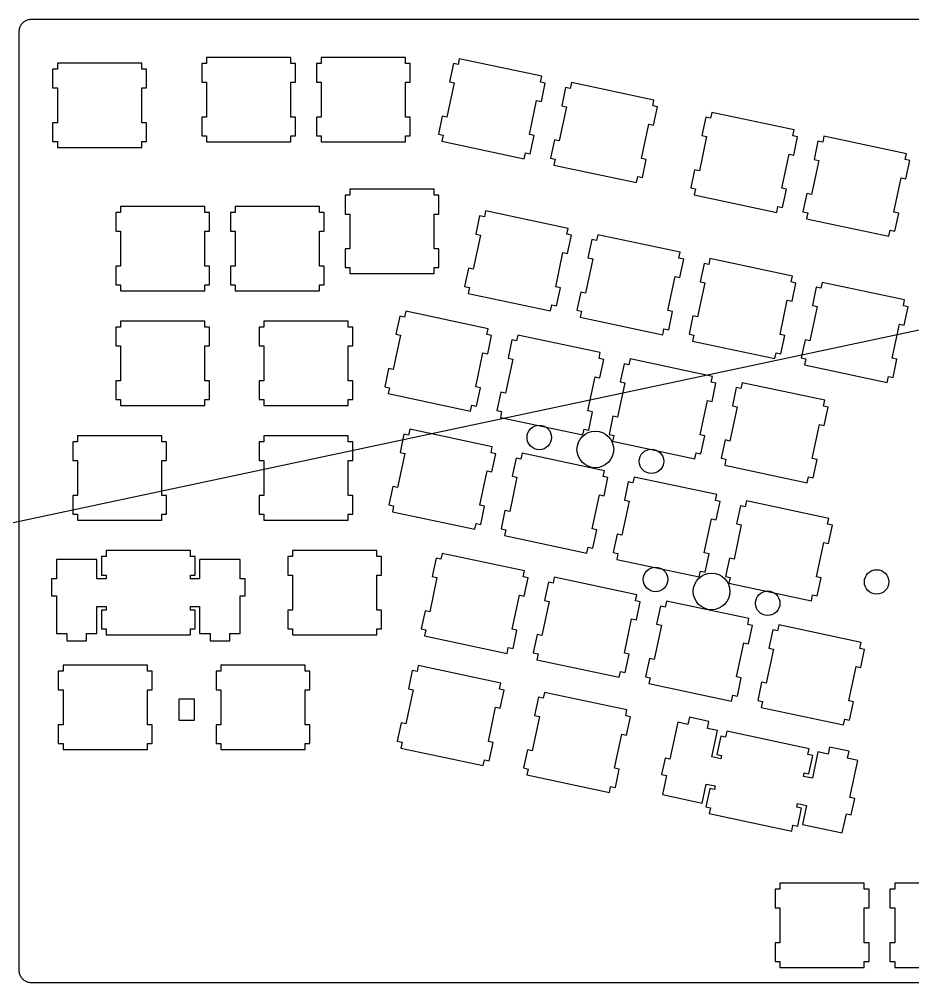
# Model space of a CAD drawing. Extents: x 0 to 352, y 0 to 160.
# Drawn here: x 0.1 to 148.5, y 0.4 to 160.4 of the extents above; entities that cross this region are included whole.
import ezdxf

# ---------------------------------------------------------------- set-up
doc = ezdxf.new("R2010")
doc.units = 0
doc.header["$MEASUREMENT"] = 0

msp = doc.modelspace()

# ---------------------------------------------------------------- linework, layer by layer
at = {"color": 0}
for p, q in [((0.796505, 159.939), (0.919152, 160.037)), ((0.919152, 160.037), (1.05006, 160.124)), ((1.05006, 160.124), (1.18787, 160.201)), ((1.18787, 160.201), (1.32981, 160.266)), ((1.32981, 160.266), (1.47588, 160.321)), ((1.47588, 160.321), (1.62884, 160.364)), ((1.62884, 160.364), (1.7818, 160.394)), ((1.7818, 160.394), (1.9389, 160.412)), ((1.9389, 160.412), (2.096, 160.419)), ((2.096, 160.419), (349.568, 160.419)), ((0.095085, 158.418), (0.101975, 158.575)), ((0.101975, 158.575), (0.119889, 158.732)), ((0.119889, 158.732), (0.150206, 158.885)), ((0.150206, 158.885), (0.192925, 159.038)), ((0.192925, 159.038), (0.248047, 159.184)), ((0.248047, 159.184), (0.312815, 159.326)), ((0.312815, 159.326), (0.389985, 159.464)), ((0.389985, 159.464), (0.4768, 159.595)), ((0.4768, 159.595), (0.574643, 159.717)), ((0.574643, 159.717), (0.680752, 159.833)), ((0.680752, 159.833), (0.796505, 159.939)), ((0.095085, 2.39779), (0.095085, 158.418)), ((31.196, 154.084), (31.196, 153.084)), ((45.1954, 154.084), (31.196, 154.084)), ((45.1954, 153.084), (45.1954, 154.084)), ((50.2461, 154.084), (50.2461, 153.084)), ((64.2454, 154.084), (50.2461, 154.084)), ((64.2454, 153.084), (64.2454, 154.084)), ((73.1862, 153.865), (72.9781, 152.886)), ((86.8811, 150.954), (73.1862, 153.865)), ((6.42994, 152.131), (5.63065, 152.131)), ((5.63065, 152.131), (5.63065, 149.032)), ((6.42994, 153.132), (6.42994, 152.131)), ((20.4308, 153.132), (6.42994, 153.132)), ((20.4308, 152.131), (20.4308, 153.132)), ((21.2301, 152.131), (20.4308, 152.131)), ((21.2301, 149.032), (21.2301, 152.131)), ((31.196, 153.084), (30.3954, 153.084)), ((30.3954, 153.084), (30.3954, 149.983)), ((45.9962, 153.084), (45.1954, 153.084)), ((45.9962, 149.983), (45.9962, 153.084)), ((50.2461, 153.084), (49.4453, 153.084)), ((49.4453, 153.084), (49.4453, 149.983)), ((65.0462, 153.084), (64.2454, 153.084)), ((65.0462, 149.983), (65.0462, 153.084)), ((72.1953, 153.053), (71.5518, 150.02)), ((72.9781, 152.886), (72.1953, 153.053)), ((86.6733, 149.976), (86.8811, 150.954)), ((5.63065, 149.032), (6.42994, 149.032)), ((6.42994, 149.032), (6.42994, 143.232)), ((20.4308, 143.232), (20.4308, 149.032)), ((20.4308, 149.032), (21.2301, 149.032)), ((30.3954, 149.983), (31.196, 149.983)), ((31.196, 149.983), (31.196, 144.183)), ((45.1954, 144.183), (45.1954, 149.983)), ((45.1954, 149.983), (45.9962, 149.983)), ((49.4453, 149.983), (50.2461, 149.983)), ((50.2461, 149.983), (50.2461, 144.183)), ((64.2454, 144.183), (64.2454, 149.983)), ((64.2454, 149.983), (65.0462, 149.983)), ((72.3332, 149.855), (71.1274, 144.181)), ((71.5518, 150.02), (72.3332, 149.855)), ((87.4543, 149.809), (86.6733, 149.976)), ((86.8109, 146.778), (87.4543, 149.809)), ((90.8293, 149.093), (90.1845, 146.061)), ((91.6122, 148.926), (90.8293, 149.093)), ((91.8199, 149.904), (91.6122, 148.926)), ((105.514, 146.994), (91.8199, 149.904)), ((84.8212, 141.271), (86.028, 146.943)), ((86.028, 146.943), (86.8109, 146.778)), ((90.9669, 145.893), (89.7611, 140.221)), ((90.1845, 146.061), (90.9669, 145.893)), ((105.306, 146.015), (105.514, 146.994)), ((106.088, 145.849), (105.306, 146.015)), ((105.444, 142.816), (106.088, 145.849)), ((31.196, 144.183), (30.3954, 144.183)), ((30.3954, 144.183), (30.3954, 141.084)), ((45.9962, 144.183), (45.1954, 144.183)), ((45.9962, 141.084), (45.9962, 144.183)), ((50.2461, 144.183), (49.4453, 144.183)), ((49.4453, 144.183), (49.4453, 141.084)), ((65.0462, 144.183), (64.2454, 144.183)), ((65.0462, 141.084), (65.0462, 144.183)), ((70.346, 144.347), (69.7011, 141.315)), ((71.1274, 144.181), (70.346, 144.347)), ((114.121, 144.141), (113.476, 141.11)), ((114.905, 143.976), (114.121, 144.141)), ((115.112, 144.953), (114.905, 143.976)), ((128.807, 142.043), (115.112, 144.953)), ((6.42994, 143.232), (5.63065, 143.232)), ((5.63065, 143.232), (5.63065, 140.131)), ((21.2301, 143.232), (20.4308, 143.232)), ((21.2301, 140.131), (21.2301, 143.232)), ((103.455, 137.309), (104.662, 142.984)), ((104.662, 142.984), (105.444, 142.816)), ((30.3954, 141.084), (31.196, 141.084)), ((31.196, 141.084), (31.196, 140.083)), ((45.1954, 140.083), (45.1954, 141.084)), ((45.1954, 141.084), (45.9962, 141.084)), ((49.4453, 141.084), (50.2461, 141.084)), ((50.2461, 141.084), (50.2461, 140.083)), ((64.2454, 140.083), (64.2454, 141.084)), ((64.2454, 141.084), (65.0462, 141.084)), ((69.7011, 141.315), (70.4839, 141.148)), ((70.4839, 141.148), (70.2758, 140.17)), ((85.6051, 141.104), (84.8212, 141.271)), ((84.9588, 138.071), (85.6051, 141.104)), ((114.26, 140.943), (113.053, 135.269)), ((113.476, 141.11), (114.26, 140.943)), ((128.598, 141.064), (128.807, 142.043)), ((129.38, 140.899), (128.598, 141.064)), ((128.736, 137.866), (129.38, 140.899)), ((133.745, 140.993), (133.537, 140.014)), ((147.439, 138.081), (133.745, 140.993)), ((5.63065, 140.131), (6.42994, 140.131)), ((6.42994, 140.131), (6.42994, 139.131)), ((20.4308, 139.131), (20.4308, 140.131)), ((20.4308, 140.131), (21.2301, 140.131)), ((31.196, 140.083), (45.1954, 140.083)), ((50.2461, 140.083), (64.2454, 140.083)), ((70.2758, 140.17), (83.9692, 137.261)), ((88.9787, 140.386), (88.3348, 137.355)), ((89.7611, 140.221), (88.9787, 140.386)), ((132.756, 140.181), (132.111, 137.148)), ((133.537, 140.014), (132.756, 140.181)), ((6.42994, 139.131), (20.4308, 139.131)), ((83.9692, 137.261), (84.1774, 138.238)), ((84.1774, 138.238), (84.9588, 138.071)), ((126.748, 132.358), (127.954, 138.032)), ((127.954, 138.032), (128.736, 137.866)), ((147.231, 137.104), (147.439, 138.081)), ((88.3348, 137.355), (89.1163, 137.188)), ((89.1163, 137.188), (88.9095, 136.211)), ((88.9095, 136.211), (102.603, 133.299)), ((104.239, 137.144), (103.455, 137.309)), ((103.594, 134.112), (104.239, 137.144)), ((132.894, 136.983), (131.688, 131.308)), ((132.111, 137.148), (132.894, 136.983)), ((148.015, 136.937), (147.231, 137.104)), ((147.37, 133.905), (148.015, 136.937)), ((112.272, 135.435), (111.627, 132.403)), ((113.053, 135.269), (112.272, 135.435)), ((102.603, 133.299), (102.811, 134.277)), ((102.811, 134.277), (103.594, 134.112)), ((145.381, 128.399), (146.587, 134.071)), ((146.587, 134.071), (147.37, 133.905)), ((55.0072, 132.176), (55.0072, 131.177)), ((69.0079, 132.176), (55.0072, 132.176)), ((69.0079, 131.177), (69.0079, 132.176)), ((111.627, 132.403), (112.409, 132.238)), ((112.409, 132.238), (112.201, 131.259)), ((112.201, 131.259), (125.895, 128.348)), ((127.531, 132.193), (126.748, 132.358)), ((126.886, 129.161), (127.531, 132.193)), ((130.904, 131.476), (130.26, 128.443)), ((131.688, 131.308), (130.904, 131.476)), ((55.0072, 131.177), (54.2078, 131.177)), ((54.2078, 131.177), (54.2078, 128.076)), ((69.8073, 131.177), (69.0079, 131.177)), ((69.8073, 128.076), (69.8073, 131.177)), ((16.9072, 128.319), (16.1079, 128.319)), ((16.1079, 128.319), (16.1079, 125.218)), ((16.9072, 129.318), (16.9072, 128.319)), ((30.908, 129.318), (16.9072, 129.318)), ((30.908, 128.319), (30.908, 129.318)), ((31.7073, 128.319), (30.908, 128.319)), ((31.7073, 125.218), (31.7073, 128.319)), ((35.9572, 128.319), (35.1579, 128.319)), ((35.1579, 128.319), (35.1579, 125.218)), ((35.9572, 129.318), (35.9572, 128.319)), ((49.9579, 129.318), (35.9572, 129.318)), ((49.9579, 128.319), (49.9579, 129.318)), ((50.7573, 128.319), (49.9579, 128.319)), ((50.7573, 125.218), (50.7573, 128.319)), ((54.2078, 128.076), (55.0072, 128.076)), ((55.0072, 128.076), (55.0072, 122.276)), ((69.0079, 122.276), (69.0079, 128.076)), ((69.0079, 128.076), (69.8073, 128.076)), ((77.5518, 128.593), (77.3451, 127.615)), ((91.2467, 125.681), (77.5518, 128.593)), ((125.895, 128.348), (126.103, 129.326)), ((126.103, 129.326), (126.886, 129.161)), ((130.26, 128.443), (131.043, 128.276)), ((131.043, 128.276), (130.835, 127.299)), ((146.163, 128.232), (145.381, 128.399)), ((145.519, 125.199), (146.163, 128.232)), ((76.5609, 127.78), (75.9174, 124.748)), ((77.3451, 127.615), (76.5609, 127.78)), ((130.835, 127.299), (144.529, 124.387)), ((16.1079, 125.218), (16.9072, 125.218)), ((16.9072, 125.218), (16.9072, 119.418)), ((30.908, 119.418), (30.908, 125.218)), ((30.908, 125.218), (31.7073, 125.218)), ((35.1579, 125.218), (35.9572, 125.218)), ((35.9572, 125.218), (35.9572, 119.418)), ((49.9579, 119.418), (49.9579, 125.218)), ((49.9579, 125.218), (50.7573, 125.218)), ((91.0389, 124.703), (91.2467, 125.681)), ((144.529, 124.387), (144.737, 125.366)), ((144.737, 125.366), (145.519, 125.199)), ((76.6988, 124.582), (75.493, 118.908)), ((75.9174, 124.748), (76.6988, 124.582)), ((91.8199, 124.538), (91.0389, 124.703)), ((91.1765, 121.504), (91.8199, 124.538)), ((95.195, 123.819), (94.5501, 120.788)), ((95.9778, 123.653), (95.195, 123.819)), ((96.1856, 124.631), (95.9778, 123.653)), ((109.879, 121.721), (96.1856, 124.631)), ((55.0072, 122.276), (54.2078, 122.276)), ((54.2078, 122.276), (54.2078, 119.177)), ((69.8073, 122.276), (69.0079, 122.276)), ((69.8073, 119.177), (69.8073, 122.276)), ((89.1879, 115.998), (90.3937, 121.671)), ((90.3937, 121.671), (91.1765, 121.504)), ((109.671, 120.742), (109.879, 121.721)), ((95.334, 120.621), (94.1268, 114.949)), ((94.5501, 120.788), (95.334, 120.621)), ((110.454, 120.577), (109.671, 120.742)), ((109.809, 117.544), (110.454, 120.577)), ((114.82, 120.671), (114.612, 119.692)), ((128.513, 117.76), (114.82, 120.671)), ((16.9072, 119.418), (16.1079, 119.418)), ((16.1079, 119.418), (16.1079, 116.319)), ((31.7073, 119.418), (30.908, 119.418)), ((31.7073, 116.319), (31.7073, 119.418)), ((35.9572, 119.418), (35.1579, 119.418)), ((35.1579, 119.418), (35.1579, 116.319)), ((50.7573, 119.418), (49.9579, 119.418)), ((50.7573, 116.319), (50.7573, 119.418)), ((54.2078, 119.177), (55.0072, 119.177)), ((55.0072, 119.177), (55.0072, 118.176)), ((69.0079, 118.176), (69.0079, 119.177)), ((69.0079, 119.177), (69.8073, 119.177)), ((74.7116, 119.075), (74.0668, 116.042)), ((75.493, 118.908), (74.7116, 119.075)), ((113.83, 119.859), (113.185, 116.826)), ((114.612, 119.692), (113.83, 119.859)), ((55.0072, 118.176), (69.0079, 118.176)), ((107.822, 112.037), (109.028, 117.711)), ((109.028, 117.711), (109.809, 117.544)), ((113.185, 116.826), (113.968, 116.66)), ((128.305, 116.782), (128.513, 117.76)), ((16.1079, 116.319), (16.9072, 116.319)), ((16.9072, 116.319), (16.9072, 115.318)), ((16.9072, 115.318), (30.908, 115.318)), ((30.908, 115.318), (30.908, 116.319)), ((30.908, 116.319), (31.7073, 116.319)), ((35.1579, 116.319), (35.9572, 116.319)), ((35.9572, 116.319), (35.9572, 115.318)), ((35.9572, 115.318), (49.9579, 115.318)), ((49.9579, 115.318), (49.9579, 116.319)), ((49.9579, 116.319), (50.7573, 116.319)), ((74.0668, 116.042), (74.8496, 115.877)), ((74.8496, 115.877), (74.6414, 114.898)), ((89.9707, 115.831), (89.1879, 115.998)), ((89.3258, 112.799), (89.9707, 115.831)), ((113.968, 116.66), (112.762, 110.987)), ((129.089, 116.615), (128.305, 116.782)), ((128.443, 113.584), (129.089, 116.615)), ((132.462, 115.898), (131.819, 112.867)), ((133.245, 115.732), (132.462, 115.898)), ((133.453, 116.71), (133.245, 115.732)), ((147.147, 113.8), (133.453, 116.71)), ((74.6414, 114.898), (88.3348, 111.988)), ((93.3443, 115.115), (92.7005, 112.083)), ((94.1268, 114.949), (93.3443, 115.115)), ((126.456, 108.077), (127.661, 113.749)), ((127.661, 113.749), (128.443, 113.584)), ((146.939, 112.822), (147.147, 113.8)), ((88.3348, 111.988), (88.543, 112.966)), ((88.543, 112.966), (89.3258, 112.799)), ((92.7005, 112.083), (93.4819, 111.916)), ((108.604, 111.87), (107.822, 112.037)), ((132.6, 112.699), (131.395, 107.027)), ((131.819, 112.867), (132.6, 112.699)), ((147.721, 112.655), (146.939, 112.822)), ((147.078, 109.623), (147.721, 112.655)), ((63.2852, 111.128), (62.6403, 108.095)), ((64.0662, 110.961), (63.2852, 111.128)), ((64.2744, 111.94), (64.0662, 110.961)), ((77.9681, 109.029), (64.2744, 111.94)), ((93.4819, 111.916), (93.2752, 110.938)), ((93.2752, 110.938), (106.969, 108.026)), ((107.96, 108.839), (108.604, 111.87)), ((111.978, 111.154), (111.335, 108.121)), ((112.762, 110.987), (111.978, 111.154)), ((16.9072, 109.269), (16.1079, 109.269)), ((16.1079, 109.269), (16.1079, 106.168)), ((16.9072, 110.268), (16.9072, 109.269)), ((30.908, 110.268), (16.9072, 110.268)), ((30.908, 109.269), (30.908, 110.268)), ((31.7073, 109.269), (30.908, 109.269)), ((31.7073, 106.168), (31.7073, 109.269)), ((40.7211, 109.269), (39.9203, 109.269)), ((39.9203, 109.269), (39.9203, 106.168)), ((40.7211, 110.268), (40.7211, 109.269)), ((54.7204, 110.268), (40.7211, 110.268)), ((54.7204, 109.269), (54.7204, 110.268)), ((55.5212, 109.269), (54.7204, 109.269)), ((55.5212, 106.168), (55.5212, 109.269)), ((77.76, 108.051), (77.9681, 109.029)), ((106.969, 108.026), (107.177, 109.004)), ((107.177, 109.004), (107.96, 108.839)), ((145.088, 104.115), (146.294, 109.79)), ((146.294, 109.79), (147.078, 109.623)), ((63.4227, 107.928), (62.2169, 102.256)), ((62.6403, 108.095), (63.4227, 107.928)), ((78.5442, 107.884), (77.76, 108.051)), ((77.899, 104.851), (78.5442, 107.884)), ((82.9084, 107.979), (82.7003, 107.001)), ((96.6018, 105.067), (82.9084, 107.979)), ((111.335, 108.121), (112.116, 107.956)), ((112.116, 107.956), (111.909, 106.976)), ((127.237, 107.91), (126.456, 108.077)), ((126.594, 104.877), (127.237, 107.91)), ((16.1079, 106.168), (16.9072, 106.168)), ((16.9072, 106.168), (16.9072, 100.368)), ((30.908, 100.368), (30.908, 106.168)), ((30.908, 106.168), (31.7073, 106.168)), ((39.9203, 106.168), (40.7211, 106.168)), ((40.7211, 106.168), (40.7211, 100.368)), ((54.7204, 100.368), (54.7204, 106.168)), ((54.7204, 106.168), (55.5212, 106.168)), ((81.9175, 107.166), (81.274, 104.134)), ((82.7003, 107.001), (81.9175, 107.166)), ((111.909, 106.976), (125.603, 104.067)), ((130.612, 107.192), (129.967, 104.16)), ((131.395, 107.027), (130.612, 107.192)), ((75.9107, 99.344), (77.1165, 105.018)), ((77.1165, 105.018), (77.899, 104.851)), ((81.274, 104.134), (82.0554, 103.967)), ((96.3951, 104.089), (96.6018, 105.067)), ((97.1765, 103.923), (96.3951, 104.089)), ((101.542, 104.017), (101.334, 103.04)), ((115.236, 101.107), (101.542, 104.017)), ((125.603, 104.067), (125.811, 105.044)), ((125.811, 105.044), (126.594, 104.877)), ((129.967, 104.16), (130.751, 103.995)), ((145.871, 103.95), (145.088, 104.115)), ((61.4331, 102.421), (60.7893, 99.3895)), ((62.2169, 102.256), (61.4331, 102.421)), ((82.0554, 103.967), (80.8496, 98.2941)), ((96.5331, 100.89), (97.1765, 103.923)), ((100.551, 103.205), (99.9063, 100.174)), ((101.334, 103.04), (100.551, 103.205)), ((130.751, 103.995), (130.543, 103.017)), ((130.543, 103.017), (144.236, 100.105)), ((145.226, 100.918), (145.871, 103.95)), ((94.543, 95.3837), (95.7488, 101.057)), ((95.7488, 101.057), (96.5331, 100.89)), ((115.029, 100.128), (115.236, 101.107)), ((144.236, 100.105), (144.445, 101.085)), ((144.445, 101.085), (145.226, 100.918)), ((16.9072, 100.368), (16.1079, 100.368)), ((16.1079, 100.368), (16.1079, 97.2689)), ((31.7073, 100.368), (30.908, 100.368)), ((31.7073, 97.2689), (31.7073, 100.368)), ((40.7211, 100.368), (39.9203, 100.368)), ((39.9203, 100.368), (39.9203, 97.2689)), ((55.5212, 100.368), (54.7204, 100.368)), ((55.5212, 97.2689), (55.5212, 100.368)), ((60.7893, 99.3895), (61.5721, 99.223)), ((61.5721, 99.223), (61.3639, 98.2444)), ((76.6921, 99.1789), (75.9107, 99.344)), ((100.689, 100.007), (99.4833, 94.3335)), ((99.9063, 100.174), (100.689, 100.007)), ((115.81, 99.9628), (115.029, 100.128)), ((115.167, 96.9299), (115.81, 99.9628)), ((119.185, 99.2449), (118.54, 96.212)), ((119.968, 99.0783), (119.185, 99.2449)), ((120.176, 100.058), (119.968, 99.0783)), ((133.87, 97.1462), (120.176, 100.058)), ((61.3639, 98.2444), (75.0577, 95.334)), ((76.0483, 96.1457), (76.6921, 99.1789)), ((80.0682, 98.461), (79.4219, 95.4278)), ((80.8496, 98.2941), (80.0682, 98.461)), ((16.1079, 97.2689), (16.9072, 97.2689)), ((16.9072, 97.2689), (16.9072, 96.2685)), ((16.9072, 96.2685), (30.908, 96.2685)), ((30.908, 96.2685), (30.908, 97.2689)), ((30.908, 97.2689), (31.7073, 97.2689)), ((39.9203, 97.2689), (40.7211, 97.2689)), ((40.7211, 97.2689), (40.7211, 96.2685)), ((40.7211, 96.2685), (54.7204, 96.2685)), ((54.7204, 96.2685), (54.7204, 97.2689)), ((54.7204, 97.2689), (55.5212, 97.2689)), ((75.0577, 95.334), (75.2658, 96.3126)), ((75.2658, 96.3126), (76.0483, 96.1457)), ((113.177, 91.4231), (114.384, 97.0964)), ((114.384, 97.0964), (115.167, 96.9299)), ((119.323, 96.0466), (118.117, 90.3732)), ((118.54, 96.212), (119.323, 96.0466)), ((133.662, 96.1679), (133.87, 97.1462)), ((134.444, 96.0011), (133.662, 96.1679)), ((79.4219, 95.4278), (80.2058, 95.2623)), ((80.2058, 95.2623), (79.998, 94.2841)), ((95.3273, 95.2168), (94.543, 95.3837)), ((94.681, 92.1854), (95.3273, 95.2168)), ((98.7019, 94.5003), (98.0571, 91.4686)), ((99.4833, 94.3335), (98.7019, 94.5003)), ((133.799, 92.9693), (134.444, 96.0011)), ((79.998, 94.2841), (93.6914, 91.3737)), ((131.812, 87.4628), (133.018, 93.1362)), ((133.018, 93.1362), (133.799, 92.9693)), ((9.76341, 91.2178), (9.76341, 90.2187)), ((23.7629, 91.2178), (9.76341, 91.2178)), ((23.7629, 90.2187), (23.7629, 91.2178)), ((40.7211, 91.2178), (40.7211, 90.2187)), ((54.7204, 91.2178), (40.7211, 91.2178)), ((54.7204, 90.2187), (54.7204, 91.2178)), ((63.9808, 91.5031), (63.3374, 88.4714)), ((64.7651, 91.3377), (63.9808, 91.5031)), ((64.9732, 92.3149), (64.7651, 91.3377)), ((78.6666, 89.4045), (64.9732, 92.3149)), ((93.6914, 91.3737), (93.8996, 92.3519)), ((93.8996, 92.3519), (94.681, 92.1854)), ((98.0571, 91.4686), (98.8399, 91.3021)), ((98.8399, 91.3021), (98.6317, 90.3235)), ((113.961, 91.2566), (113.177, 91.4231)), ((113.316, 88.2248), (113.961, 91.2566)), ((9.76341, 90.2187), (8.96415, 90.2187)), ((8.96415, 90.2187), (8.96415, 87.1181)), ((24.5635, 90.2187), (23.7629, 90.2187)), ((24.5635, 87.1181), (24.5635, 90.2187)), ((40.7211, 90.2187), (39.9203, 90.2187)), ((39.9203, 90.2187), (39.9203, 87.1181)), ((55.5212, 90.2187), (54.7204, 90.2187)), ((55.5212, 87.1181), (55.5212, 90.2187)), ((98.6317, 90.3235), (112.325, 87.4116)), ((117.335, 90.5397), (116.691, 87.5069)), ((118.117, 90.3732), (117.335, 90.5397)), ((64.1202, 88.3049), (62.913, 82.6311)), ((63.3374, 88.4714), (64.1202, 88.3049)), ((78.4585, 88.4259), (78.6666, 89.4045)), ((79.2399, 88.2594), (78.4585, 88.4259)), ((78.5964, 85.2276), (79.2399, 88.2594)), ((83.6055, 88.3543), (83.3974, 87.376)), ((97.2993, 85.4438), (83.6055, 88.3543)), ((112.325, 87.4116), (112.533, 88.3902)), ((112.533, 88.3902), (113.316, 88.2248)), ((8.96415, 87.1181), (9.76341, 87.1181)), ((9.76341, 87.1181), (9.76341, 81.3181)), ((23.7629, 81.3181), (23.7629, 87.1181)), ((23.7629, 87.1181), (24.5635, 87.1181)), ((39.9203, 87.1181), (40.7211, 87.1181)), ((40.7211, 87.1181), (40.7211, 81.3181)), ((54.7204, 81.3181), (54.7204, 87.1181)), ((54.7204, 87.1181), (55.5212, 87.1181)), ((82.6163, 87.5425), (81.9697, 84.5111)), ((83.3974, 87.376), (82.6163, 87.5425)), ((116.691, 87.5069), (117.472, 87.34)), ((117.472, 87.34), (117.264, 86.3632)), ((132.593, 87.2959), (131.812, 87.4628)), ((131.95, 84.2627), (132.593, 87.2959)), ((76.6078, 79.7207), (77.8136, 85.393)), ((77.8136, 85.393), (78.5964, 85.2276)), ((97.0926, 84.4656), (97.2993, 85.4438)), ((117.264, 86.3632), (130.959, 83.4528)), ((82.7539, 84.3442), (81.5481, 78.6709)), ((81.9697, 84.5111), (82.7539, 84.3442)), ((97.875, 84.2987), (97.0926, 84.4656)), ((97.2301, 81.2669), (97.875, 84.2987)), ((101.25, 83.5808), (100.605, 80.549)), ((102.031, 83.4154), (101.25, 83.5808)), ((102.24, 84.394), (102.031, 83.4154)), ((115.933, 81.4821), (102.24, 84.394)), ((130.959, 83.4528), (131.166, 84.431)), ((131.166, 84.431), (131.95, 84.2627)), ((62.1316, 82.798), (61.4867, 79.7648)), ((62.913, 82.6311), (62.1316, 82.798)), ((9.76341, 81.3181), (8.96415, 81.3181)), ((8.96415, 81.3181), (8.96415, 78.219)), ((24.5635, 81.3181), (23.7629, 81.3181)), ((24.5635, 78.219), (24.5635, 81.3181)), ((40.7211, 81.3181), (39.9203, 81.3181)), ((39.9203, 81.3181), (39.9203, 78.219)), ((55.5212, 81.3181), (54.7204, 81.3181)), ((55.5212, 78.219), (55.5212, 81.3181)), ((95.2419, 75.7604), (96.4477, 81.4338)), ((96.4477, 81.4338), (97.2301, 81.2669)), ((101.388, 80.3836), (100.182, 74.7102)), ((100.605, 80.549), (101.388, 80.3836)), ((115.725, 80.5049), (115.933, 81.4821)), ((116.509, 80.3381), (115.725, 80.5049)), ((115.864, 77.3067), (116.509, 80.3381)), ((120.873, 80.4319), (120.665, 79.4551)), ((134.567, 77.5229), (120.873, 80.4319)), ((61.4867, 79.7648), (62.2695, 79.5997)), ((62.2695, 79.5997), (62.0614, 78.6211)), ((62.0614, 78.6211), (75.7548, 75.7107)), ((77.3906, 79.5542), (76.6078, 79.7207)), ((76.7457, 76.5224), (77.3906, 79.5542)), ((80.7653, 78.8377), (80.1204, 75.8045)), ((81.5481, 78.6709), (80.7653, 78.8377)), ((119.882, 79.6216), (119.239, 76.5888)), ((120.665, 79.4551), (119.882, 79.6216)), ((8.96415, 78.219), (9.76341, 78.219)), ((9.76341, 78.219), (9.76341, 77.2185)), ((9.76341, 77.2185), (23.7629, 77.2185)), ((23.7629, 77.2185), (23.7629, 78.219)), ((23.7629, 78.219), (24.5635, 78.219)), ((39.9203, 78.219), (40.7211, 78.219)), ((40.7211, 78.219), (40.7211, 77.2185)), ((40.7211, 77.2185), (54.7204, 77.2185)), ((54.7204, 77.2185), (54.7204, 78.219)), ((54.7204, 78.219), (55.5212, 78.219)), ((113.876, 71.7998), (115.081, 77.4718)), ((115.081, 77.4718), (115.864, 77.3067)), ((134.36, 76.5447), (134.567, 77.5229)), ((75.7548, 75.7107), (75.9629, 76.6879)), ((75.9629, 76.6879), (76.7457, 76.5224)), ((80.1204, 75.8045), (80.9032, 75.6377)), ((80.9032, 75.6377), (80.6951, 74.6608)), ((96.0244, 75.5936), (95.2419, 75.7604)), ((95.3795, 72.5622), (96.0244, 75.5936)), ((120.02, 76.4219), (118.816, 70.7499)), ((119.239, 76.5888), (120.02, 76.4219)), ((135.143, 76.3778), (134.36, 76.5447)), ((134.498, 73.346), (135.143, 76.3778)), ((80.6951, 74.6608), (94.3903, 71.749)), ((99.398, 74.8771), (98.7545, 71.8439)), ((100.182, 74.7102), (99.398, 74.8771)), ((14.5259, 72.1678), (14.5259, 71.1687)), ((28.5268, 72.1678), (14.5259, 72.1678)), ((28.5268, 71.1687), (28.5268, 72.1678)), ((45.4822, 72.1678), (45.4822, 71.1687)), ((59.4829, 72.1678), (45.4822, 72.1678)), ((59.4829, 71.1687), (59.4829, 72.1678)), ((94.3903, 71.749), (94.5967, 72.7273)), ((94.5967, 72.7273), (95.3795, 72.5622)), ((132.509, 67.8381), (133.714, 73.5115)), ((133.714, 73.5115), (134.498, 73.346)), ((13.0018, 70.6988), (6.25217, 70.6988)), ((6.25217, 70.6988), (6.25217, 67.4688)), ((13.0018, 67.4688), (13.0018, 70.6988)), ((14.5259, 71.1687), (13.7267, 71.1687)), ((13.7267, 71.1687), (13.7267, 68.0681)), ((29.326, 71.1687), (28.5268, 71.1687)), ((29.326, 68.0681), (29.326, 71.1687)), ((36.8018, 70.6988), (30.0509, 70.6988)), ((30.0509, 70.6988), (30.0509, 67.4688)), ((36.8018, 67.4688), (36.8018, 70.6988)), ((45.4822, 71.1687), (44.6828, 71.1687)), ((44.6828, 71.1687), (44.6828, 68.0681)), ((60.2823, 71.1687), (59.4829, 71.1687)), ((60.2823, 68.0681), (60.2823, 71.1687)), ((69.3374, 70.8889), (68.694, 67.8575)), ((70.1202, 70.7224), (69.3374, 70.8889)), ((70.328, 71.7021), (70.1202, 70.7224)), ((84.0232, 68.7903), (70.328, 71.7021)), ((98.7545, 71.8439), (99.537, 71.6774)), ((99.537, 71.6774), (99.3292, 70.6988)), ((99.3292, 70.6988), (113.023, 67.7884)), ((114.657, 71.6319), (113.876, 71.7998)), ((114.014, 68.6001), (114.657, 71.6319)), ((118.033, 70.9154), (117.387, 67.8836)), ((118.816, 70.7499), (118.033, 70.9154)), ((6.25217, 67.4688), (5.42671, 67.4688)), ((5.42671, 67.4688), (5.42671, 64.6688)), ((14.5259, 67.4688), (13.0018, 67.4688)), ((13.7267, 68.0681), (14.5259, 68.0681)), ((14.5259, 68.0681), (14.5259, 67.4688)), ((28.5268, 67.4688), (28.5268, 68.0681)), ((28.5268, 68.0681), (29.326, 68.0681)), ((30.0509, 67.4688), (28.5268, 67.4688)), ((37.6259, 67.4688), (36.8018, 67.4688)), ((37.6259, 64.6688), (37.6259, 67.4688)), ((44.6828, 68.0681), (45.4822, 68.0681)), ((45.4822, 68.0681), (45.4822, 62.2681)), ((59.4829, 62.2681), (59.4829, 68.0681)), ((59.4829, 68.0681), (60.2823, 68.0681)), ((69.4754, 67.6906), (68.2706, 62.0173)), ((68.694, 67.8575), (69.4754, 67.6906)), ((83.8151, 67.812), (84.0232, 68.7903)), ((84.5979, 67.6451), (83.8151, 67.812)), ((83.953, 64.6134), (84.5979, 67.6451)), ((88.9621, 67.7404), (88.7539, 66.7618)), ((102.657, 64.83), (88.9621, 67.7404)), ((113.023, 67.7884), (113.231, 68.767)), ((113.231, 68.767), (114.014, 68.6001)), ((117.387, 67.8836), (118.171, 67.7168)), ((118.171, 67.7168), (117.963, 66.7385)), ((133.292, 67.6727), (132.509, 67.8381)), ((132.647, 64.6395), (133.292, 67.6727)), ((87.9711, 66.9286), (87.3277, 63.8969)), ((88.7539, 66.7618), (87.9711, 66.9286)), ((117.963, 66.7385), (131.656, 63.8281)), ((5.42671, 64.6688), (6.25217, 64.6688)), ((6.25217, 64.6688), (6.25217, 58.3985)), ((36.8018, 58.3985), (36.8018, 64.6688)), ((36.8018, 64.6688), (37.6259, 64.6688)), ((81.9644, 59.1069), (83.1702, 64.7788)), ((83.1702, 64.7788), (83.953, 64.6134)), ((102.449, 63.8514), (102.657, 64.83)), ((131.656, 63.8281), (131.864, 64.8063)), ((131.864, 64.8063), (132.647, 64.6395)), ((13.0018, 58.3985), (13.0018, 62.8689)), ((13.0018, 62.8689), (14.5259, 62.8689)), ((14.5259, 62.8689), (14.5259, 62.2681)), ((28.5268, 62.2681), (28.5268, 62.8689)), ((28.5268, 62.8689), (30.0509, 62.8689)), ((30.0509, 62.8689), (30.0509, 58.3985)), ((88.1091, 63.7286), (86.9033, 58.0566)), ((87.3277, 63.8969), (88.1091, 63.7286)), ((103.23, 63.6859), (102.449, 63.8514)), ((102.587, 60.6531), (103.23, 63.6859)), ((106.605, 62.968), (105.96, 59.9352)), ((107.388, 62.8015), (106.605, 62.968)), ((107.596, 63.7798), (107.388, 62.8015)), ((121.29, 60.8679), (107.596, 63.7798)), ((14.5259, 62.2681), (13.7267, 62.2681)), ((13.7267, 62.2681), (13.7267, 59.1689)), ((29.326, 62.2681), (28.5268, 62.2681)), ((29.326, 59.1689), (29.326, 62.2681)), ((45.4822, 62.2681), (44.6828, 62.2681)), ((44.6828, 62.2681), (44.6828, 59.1689)), ((60.2823, 62.2681), (59.4829, 62.2681)), ((60.2823, 59.1689), (60.2823, 62.2681)), ((67.4882, 62.1841), (66.8433, 59.151)), ((68.2706, 62.0173), (67.4882, 62.1841)), ((100.598, 55.1448), (101.804, 60.8196)), ((101.804, 60.8196), (102.587, 60.6531)), ((121.081, 59.8911), (121.29, 60.8679)), ((106.743, 59.7697), (105.537, 54.0949)), ((105.96, 59.9352), (106.743, 59.7697)), ((121.864, 59.7242), (121.081, 59.8911)), ((121.219, 56.6924), (121.864, 59.7242)), ((126.23, 59.8181), (126.02, 58.8409)), ((139.923, 56.9087), (126.23, 59.8181)), ((6.25217, 58.3985), (7.97609, 58.3985)), ((7.97609, 58.3985), (7.97609, 57.1983)), ((11.2765, 57.1983), (11.2765, 58.3985)), ((11.2765, 58.3985), (13.0018, 58.3985)), ((13.7267, 59.1689), (14.5259, 59.1689)), ((14.5259, 59.1689), (14.5259, 58.1685)), ((14.5259, 58.1685), (28.5268, 58.1685)), ((28.5268, 58.1685), (28.5268, 59.1689)), ((28.5268, 59.1689), (29.326, 59.1689)), ((30.0509, 58.3985), (31.7762, 58.3985)), ((31.7762, 58.3985), (31.7762, 57.1983)), ((35.0766, 57.1983), (35.0766, 58.3985)), ((35.0766, 58.3985), (36.8018, 58.3985)), ((44.6828, 59.1689), (45.4822, 59.1689)), ((45.4822, 59.1689), (45.4822, 58.1685)), ((45.4822, 58.1685), (59.4829, 58.1685)), ((59.4829, 58.1685), (59.4829, 59.1689)), ((59.4829, 59.1689), (60.2823, 59.1689)), ((66.8433, 59.151), (67.6257, 58.9855)), ((67.6257, 58.9855), (67.4176, 58.0072)), ((67.4176, 58.0072), (81.1114, 55.0968)), ((82.7472, 58.94), (81.9644, 59.1069)), ((82.102, 55.9082), (82.7472, 58.94)), ((86.1219, 58.2235), (85.477, 55.1903)), ((86.9033, 58.0566), (86.1219, 58.2235)), ((125.239, 59.0077), (124.594, 55.9745)), ((126.02, 58.8409), (125.239, 59.0077)), ((7.97609, 57.1983), (11.2765, 57.1983)), ((31.7762, 57.1983), (35.0766, 57.1983)), ((81.1114, 55.0968), (81.3195, 56.0737)), ((81.3195, 56.0737), (82.102, 55.9082)), ((119.232, 51.1859), (120.438, 56.8579)), ((120.438, 56.8579), (121.219, 56.6924)), ((139.715, 55.9304), (139.923, 56.9087)), ((85.477, 55.1903), (86.2598, 55.0252)), ((86.2598, 55.0252), (86.0517, 54.0466)), ((101.381, 54.9797), (100.598, 55.1448)), ((100.736, 51.9479), (101.381, 54.9797)), ((125.378, 55.8077), (124.171, 50.1357)), ((124.594, 55.9745), (125.378, 55.8077)), ((140.498, 55.7636), (139.715, 55.9304)), ((139.853, 52.7322), (140.498, 55.7636)), ((7.38216, 53.1178), (7.38216, 52.1187)), ((21.383, 53.1178), (7.38216, 53.1178)), ((21.383, 52.1187), (21.383, 53.1178)), ((33.5759, 53.1178), (33.5759, 52.1187)), ((47.5767, 53.1178), (33.5759, 53.1178)), ((47.5767, 52.1187), (47.5767, 53.1178)), ((66.3677, 53.0669), (66.1596, 52.0898)), ((80.0612, 50.1565), (66.3677, 53.0669)), ((86.0517, 54.0466), (99.7451, 51.1348)), ((104.754, 54.2629), (104.111, 51.23)), ((105.537, 54.0949), (104.754, 54.2629)), ((137.866, 47.2239), (139.072, 52.8973)), ((139.072, 52.8973), (139.853, 52.7322)), ((7.38216, 52.1187), (6.5829, 52.1187)), ((6.5829, 52.1187), (6.5829, 49.0181)), ((22.1823, 52.1187), (21.383, 52.1187)), ((22.1823, 49.0181), (22.1823, 52.1187)), ((33.5759, 52.1187), (32.7767, 52.1187)), ((32.7767, 52.1187), (32.7767, 49.0181)), ((48.3761, 52.1187), (47.5767, 52.1187)), ((48.3761, 49.0181), (48.3761, 52.1187)), ((65.3768, 52.2552), (64.7319, 49.2234)), ((66.1596, 52.0898), (65.3768, 52.2552)), ((99.7451, 51.1348), (99.9532, 52.1134)), ((99.9532, 52.1134), (100.736, 51.9479)), ((104.111, 51.23), (104.892, 51.0632)), ((79.853, 49.1779), (80.0612, 50.1565)), ((104.892, 51.0632), (104.684, 50.0849)), ((104.684, 50.0849), (118.379, 47.1745)), ((120.015, 51.0177), (119.232, 51.1859)), ((119.37, 47.9859), (120.015, 51.0177)), ((123.388, 50.3012), (122.745, 47.2694)), ((124.171, 50.1357), (123.388, 50.3012)), ((6.5829, 49.0181), (7.38216, 49.0181)), ((7.38216, 49.0181), (7.38216, 43.2181)), ((21.383, 43.2181), (21.383, 49.0181)), ((21.383, 49.0181), (22.1823, 49.0181)), ((32.7767, 49.0181), (33.5759, 49.0181)), ((33.5759, 49.0181), (33.5759, 43.2181)), ((47.5767, 43.2181), (47.5767, 49.0181)), ((47.5767, 49.0181), (48.3761, 49.0181)), ((65.5161, 49.0569), (64.3089, 43.3836)), ((64.7319, 49.2234), (65.5161, 49.0569)), ((80.6358, 49.0128), (79.853, 49.1779)), ((79.991, 45.9796), (80.6358, 49.0128)), ((87.3305, 48.6117), (87.1224, 47.6331)), ((101.024, 45.6999), (87.3305, 48.6117)), ((118.379, 47.1745), (118.587, 48.1528)), ((118.587, 48.1528), (119.37, 47.9859)), ((86.341, 47.8), (85.6961, 44.7668)), ((87.1224, 47.6331), (86.341, 47.8)), ((122.745, 47.2694), (123.526, 47.1029)), ((123.526, 47.1029), (123.318, 46.1243)), ((138.647, 47.0588), (137.866, 47.2239)), ((138.003, 44.0256), (138.647, 47.0588)), ((78.0038, 40.4731), (79.2095, 46.1465)), ((79.2095, 46.1465), (79.991, 45.9796)), ((100.816, 44.7227), (101.024, 45.6999)), ((123.318, 46.1243), (137.013, 43.2139)), ((7.38216, 43.2181), (6.5829, 43.2181)), ((6.5829, 43.2181), (6.5829, 40.1189)), ((22.1823, 43.2181), (21.383, 43.2181)), ((22.1823, 40.1189), (22.1823, 43.2181)), ((33.5759, 43.2181), (32.7767, 43.2181)), ((32.7767, 43.2181), (32.7767, 40.1189)), ((48.3761, 43.2181), (47.5767, 43.2181)), ((48.3761, 40.1189), (48.3761, 43.2181)), ((63.5261, 43.5501), (62.8826, 40.5172)), ((64.3089, 43.3836), (63.5261, 43.5501)), ((86.4789, 44.6017), (85.2731, 38.9269)), ((85.6961, 44.7668), (86.4789, 44.6017)), ((101.6, 44.5562), (100.816, 44.7227)), ((100.955, 41.5244), (101.6, 44.5562)), ((109.469, 43.67), (108.165, 37.5377)), ((111.155, 43.3116), (109.469, 43.67)), ((111.406, 44.486), (111.155, 43.3116)), ((114.633, 43.7995), (111.406, 44.486)), ((114.384, 42.6268), (114.633, 43.7995)), ((137.013, 43.2139), (137.221, 44.1925)), ((137.221, 44.1925), (138.003, 44.0256)), ((98.9665, 36.0179), (100.172, 41.6899)), ((100.172, 41.6899), (100.955, 41.5244)), ((116.071, 42.2674), (114.384, 42.6268)), ((115.142, 37.8961), (116.071, 42.2674)), ((117.61, 42.1749), (117.402, 41.1977)), ((131.305, 39.2645), (117.61, 42.1749)), ((6.5829, 40.1189), (7.38216, 40.1189)), ((7.38216, 40.1189), (7.38216, 39.1185)), ((21.383, 39.1185), (21.383, 40.1189)), ((21.383, 40.1189), (22.1823, 40.1189)), ((32.7767, 40.1189), (33.5759, 40.1189)), ((33.5759, 40.1189), (33.5759, 39.1185)), ((47.5767, 39.1185), (47.5767, 40.1189)), ((47.5767, 40.1189), (48.3761, 40.1189)), ((62.8826, 40.5172), (63.664, 40.3518)), ((63.664, 40.3518), (63.4559, 39.3732)), ((78.7852, 40.3063), (78.0038, 40.4731)), ((78.1417, 37.2745), (78.7852, 40.3063)), ((116.619, 41.3632), (115.976, 38.3314)), ((117.402, 41.1977), (116.619, 41.3632)), ((7.38216, 39.1185), (21.383, 39.1185)), ((33.5759, 39.1185), (47.5767, 39.1185)), ((63.4559, 39.3732), (77.1507, 36.4628)), ((84.4889, 39.0948), (83.8454, 36.062)), ((85.2731, 38.9269), (84.4889, 39.0948)), ((131.097, 38.2859), (131.305, 39.2645)), ((132.749, 38.723), (131.819, 34.3504)), ((134.436, 38.3632), (132.749, 38.723)), ((134.685, 39.5372), (134.436, 38.3632)), ((137.913, 38.8511), (134.685, 39.5372)), ((137.663, 37.677), (137.913, 38.8511)), ((77.1507, 36.4628), (77.3589, 37.44)), ((77.3589, 37.44), (78.1417, 37.2745)), ((107.357, 37.7102), (106.776, 34.9705)), ((108.165, 37.5377), (107.357, 37.7102)), ((116.633, 37.5779), (115.142, 37.8961)), ((115.976, 38.3314), (116.757, 38.1649)), ((116.757, 38.1649), (116.633, 37.5779)), ((131.878, 38.1208), (131.097, 38.2859)), ((131.235, 35.089), (131.878, 38.1208)), ((139.35, 37.32), (137.663, 37.677)), ((138.048, 31.1864), (139.35, 37.32)), ((83.8454, 36.062), (84.6282, 35.8951)), ((84.6282, 35.8951), (84.4201, 34.9167)), ((99.7479, 35.851), (98.9665, 36.0179)), ((99.1044, 32.818), (99.7479, 35.851)), ((130.327, 34.6673), (130.452, 35.2557)), ((130.452, 35.2557), (131.235, 35.089)), ((84.4201, 34.9167), (98.1135, 32.0063)), ((106.776, 34.9705), (107.582, 34.7996)), ((107.582, 34.7996), (106.911, 31.6398)), ((131.819, 34.3504), (130.327, 34.6673)), ((98.1135, 32.0063), (98.3216, 32.9847)), ((98.3216, 32.9847), (99.1044, 32.818)), ((113.513, 30.2369), (114.186, 33.3954)), ((114.77, 32.6581), (114.125, 29.6251)), ((114.186, 33.3954), (115.677, 33.0784)), ((115.551, 32.4914), (114.77, 32.6581)), ((115.677, 33.0784), (115.551, 32.4914)), ((106.911, 31.6398), (113.513, 30.2369)), ((138.854, 31.0141), (138.048, 31.1864)), ((138.271, 28.2759), (138.854, 31.0141)), ((114.125, 29.6251), (114.908, 29.4597)), ((114.908, 29.4597), (114.7, 28.4813)), ((129.246, 29.581), (129.372, 30.168)), ((130.029, 29.4142), (129.246, 29.581)), ((129.372, 30.168), (130.863, 29.8511)), ((129.384, 26.3826), (130.029, 29.4142)), ((130.863, 29.8511), (130.19, 26.6912)), ((114.7, 28.4813), (128.393, 25.5709)), ((136.794, 25.287), (137.465, 28.4468)), ((137.465, 28.4468), (138.271, 28.2759)), ((128.393, 25.5709), (128.601, 26.5479)), ((128.601, 26.5479), (129.384, 26.3826)), ((130.19, 26.6912), (136.794, 25.287)), ((126.446, 16.9237), (126.446, 15.9232)), ((140.445, 16.9237), (126.446, 16.9237)), ((140.445, 15.9232), (140.445, 16.9237)), ((145.496, 16.9237), (145.496, 15.9232)), ((159.495, 16.9237), (145.496, 16.9237)), ((126.446, 15.9232), (125.644, 15.9232)), ((125.644, 15.9232), (125.644, 12.824)), ((141.246, 15.9232), (140.445, 15.9232)), ((141.246, 12.824), (141.246, 15.9232)), ((145.496, 15.9232), (144.695, 15.9232)), ((144.695, 15.9232), (144.695, 12.824)), ((125.644, 12.824), (126.446, 12.824)), ((126.446, 12.824), (126.446, 7.02388)), ((140.445, 7.02388), (140.445, 12.824)), ((140.445, 12.824), (141.246, 12.824)), ((144.695, 12.824), (145.496, 12.824)), ((145.496, 12.824), (145.496, 7.02388)), ((126.446, 7.02388), (125.644, 7.02388)), ((125.644, 7.02388), (125.644, 3.92328)), ((141.246, 7.02388), (140.445, 7.02388)), ((141.246, 3.92328), (141.246, 7.02388)), ((145.496, 7.02388), (144.695, 7.02388)), ((144.695, 7.02388), (144.695, 3.92328)), ((125.644, 3.92328), (126.446, 3.92328)), ((126.446, 3.92328), (126.446, 2.92282)), ((140.445, 2.92282), (140.445, 3.92328)), ((140.445, 3.92328), (141.246, 3.92328)), ((144.695, 3.92328), (145.496, 3.92328)), ((145.496, 3.92328), (145.496, 2.92282)), ((0.101975, 2.24207), (0.095085, 2.39779)), ((0.119889, 2.08497), (0.101975, 2.24207)), ((0.150206, 1.93201), (0.119889, 2.08497)), ((0.192925, 1.77905), (0.150206, 1.93201)), ((0.248047, 1.63298), (0.192925, 1.77905)), ((0.312815, 1.49104), (0.248047, 1.63298)), ((126.446, 2.92282), (140.445, 2.92282)), ((145.496, 2.92282), (159.495, 2.92282)), ((0.389985, 1.35323), (0.312815, 1.49104)), ((0.4768, 1.22232), (0.389985, 1.35323)), ((0.574643, 1.09968), (0.4768, 1.22232)), ((0.680752, 0.983918), (0.574643, 1.09968)), ((0.796505, 0.87781), (0.680752, 0.983918)), ((0.919152, 0.77997), (0.796505, 0.87781)), ((1.05006, 0.691776), (0.919152, 0.77997)), ((1.18787, 0.615982), (1.05006, 0.691776)), ((1.32981, 0.549836), (1.18787, 0.615982)), ((1.47588, 0.494714), (1.32981, 0.549836)), ((1.62884, 0.453376), (1.47588, 0.494714)), ((1.7818, 0.423058), (1.62884, 0.453376)), ((1.9389, 0.403765), (1.7818, 0.423058)), ((2.096, 0.396875), (1.9389, 0.403765)), ((349.568, 0.396875), (2.096, 0.396875))]:
    msp.add_line(p, q, dxfattribs=at)
at = {"linetype": 'Continuous'}
msp.add_xline((167.437, 112.656), (0.9781294329, 0.2079971454), dxfattribs=at)
msp.add_lwpolyline([(26.631465, 47.52789), (29.171465, 47.52789), (29.171465, 43.97189), (26.631465, 43.97189), (26.631465, 47.52789)], close=True)
for centre, radius in [((86.460263, 90.95898), 2.032), ((95.777119, 88.978622), 3.048), ((105.093975, 86.998263), 2.032), ((105.772605, 67.377779), 2.032), ((142.492762, 66.965013), 2.032), ((115.089461, 65.39742), 3.048), ((124.406317, 63.417061), 2.032)]:
    msp.add_circle(centre, radius)

doc.saveas('drawing.dxf')
